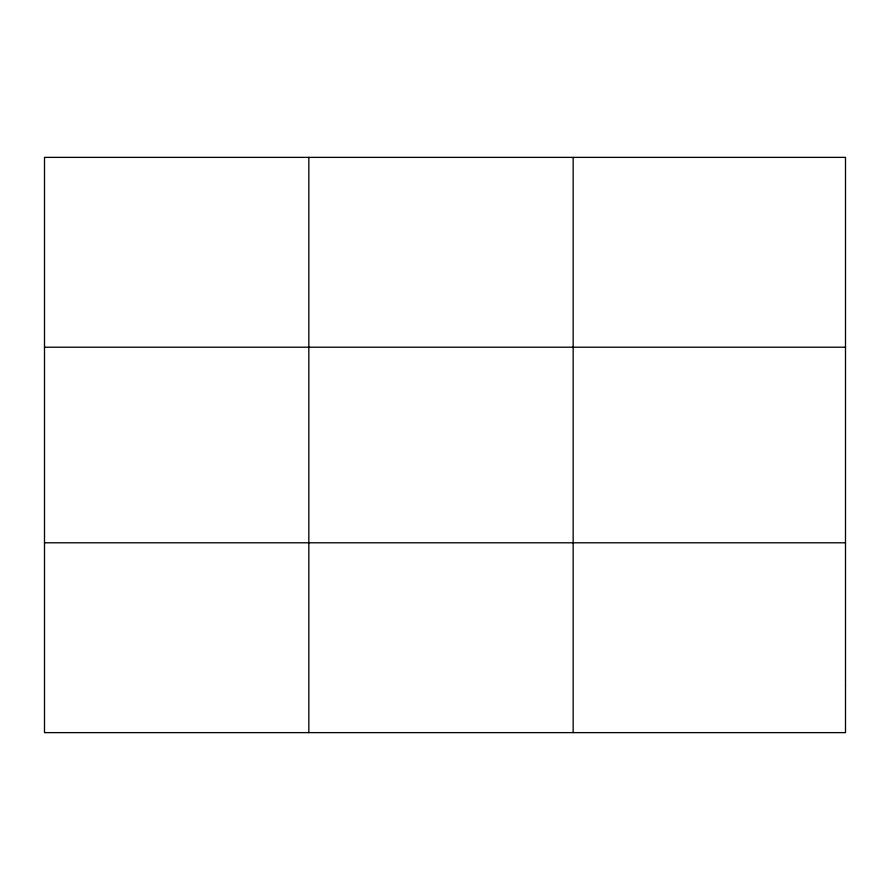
<?xml version="1.0" encoding="UTF-8"?>
<svg xmlns="http://www.w3.org/2000/svg" width="890" height="890" viewBox="0 0 890 890"><rect width="100%" height="100%" fill="white"/><g stroke="black" fill="none" stroke-linecap="round" stroke-linejoin="round"><path stroke-width="1.33" d="M308.83 732.626L308.83 157.374M573.16 732.626L573.16 157.374M44.5 347.211L845.5 347.211M44.5 542.789L845.5 542.789M845.5 685.167L845.5 732.626L44.5 732.626L44.5 157.374L845.5 157.374L845.5 685.167"/></g></svg>
